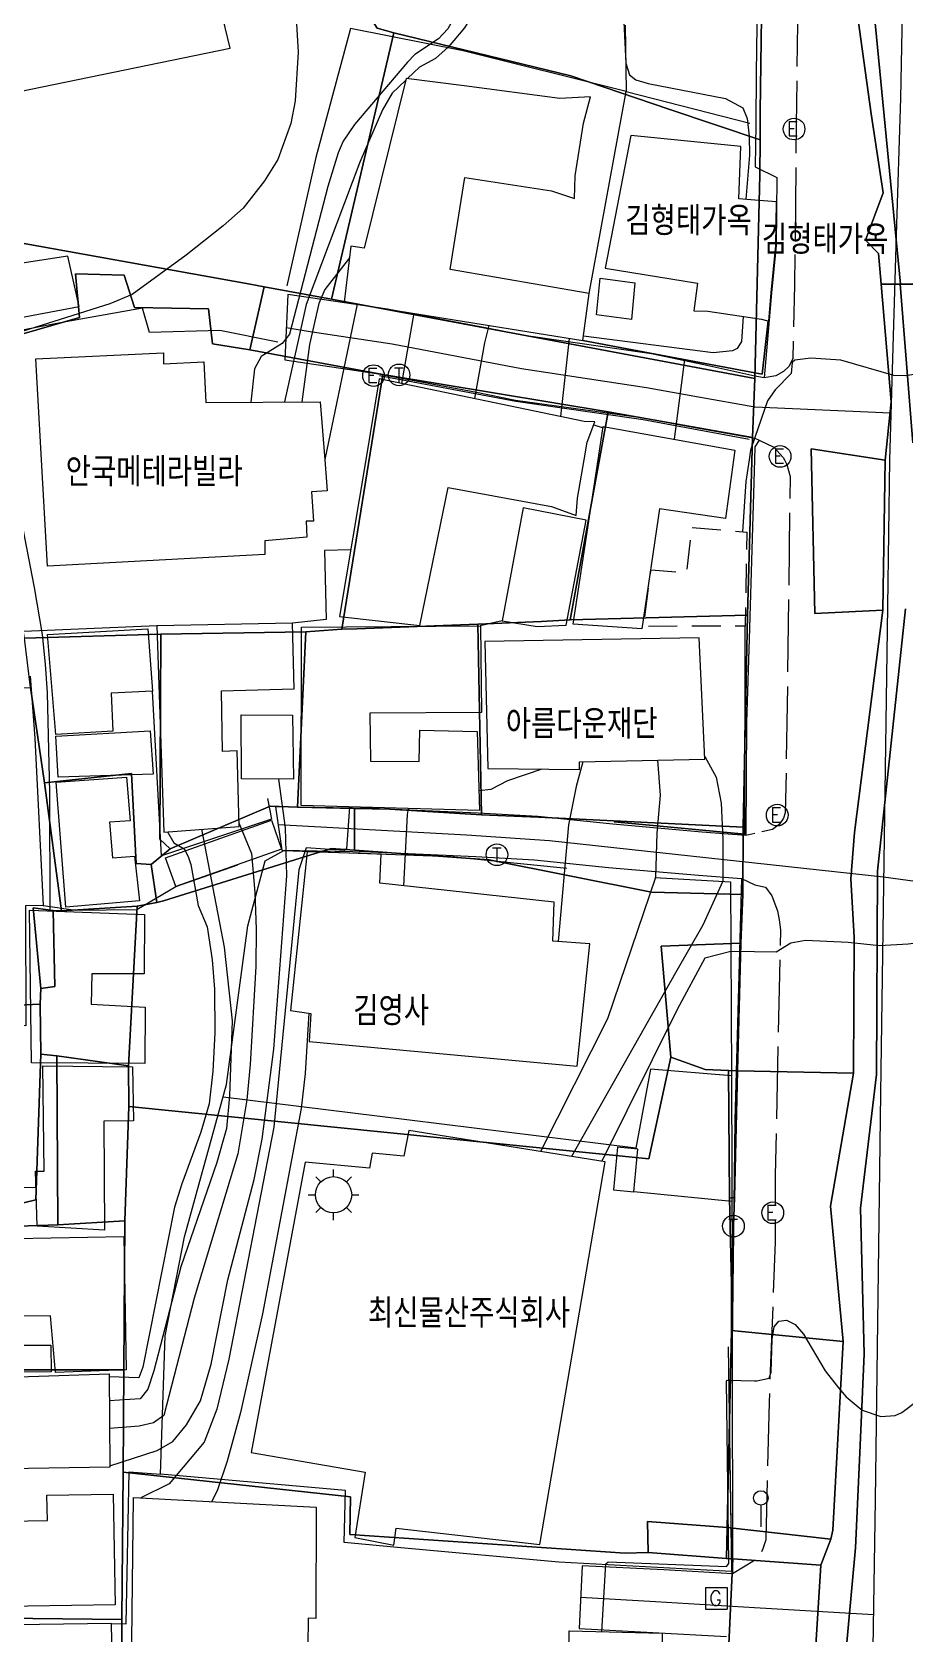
# Model space of a CAD drawing. Header units: feet. Extents: x 197796 to 199821, y 552499 to 555392.
# Drawn here: x 198625.1 to 198685.5, y 553612.5 to 553723.2 of the extents above; entities that cross this region are included whole.
import ezdxf

# ---------------------------------------------------------------- set-up
doc = ezdxf.new("R2010")
doc.units = ezdxf.units.FT
doc.header["$MEASUREMENT"] = 0
for name, pattern in [('ANYANG1', [11.5, 6, -1, 1, -1.5, 1, -1]), ('ANYANG2', [6, 5, -1]), ('ANYANG3', [3, 2, -1])]:
    doc.linetypes.add(name, pattern=pattern)
for name, color, linetype in [('AAA001', 7, 'CONTINUOUS'), ('AAA002', 7, 'CONTINUOUS'), ('AAA004', 7, 'ANYANG3'), ('AAA008', 7, 'CONTINUOUS'), ('AAB340', 7, 'CONTINUOUS'), ('AAC001', 7, 'CONTINUOUS'), ('AAC006', 7, 'ANYANG1'), ('AD002', 7, 'CONTINUOUS'), ('AD0022', 1, 'CONTINUOUS'), ('AE001', 1, 'ANYANG2'), ('AE150', 7, 'CONTINUOUS'), ('AEC003', 7, 'CONTINUOUS'), ('AZ0202', 7, 'CONTINUOUS'), ('AZ0203', 7, 'CONTINUOUS'), ('AZ080', 1, 'CONTINUOUS'), ('AZ0801', 7, 'CONTINUOUS'), ('AZB010', 1, 'CONTINUOUS'), ('CAA001', 7, 'CONTINUOUS'), ('CAA002', 30, 'CONTINUOUS'), ('wipco_지적', 20, 'CONTINUOUS'), ('ZC002', 7, 'CONTINUOUS')]:
    doc.layers.add(name, color=color, linetype=linetype)
doc.styles.add('GHS', font='ROMANS', dxfattribs={"bigfont": 'NGSW.shx'})
doc.styles.add('NGSW', font='ROMANS.shx', dxfattribs={"bigfont": 'NGSW.shx'})

# ---------------------------------------------------------------- blocks, each defined once
blk = doc.blocks.new('AZ0203')
at = {"layer": 'AZ0203'}
blk.add_circle((0, 0), 0.75, dxfattribs=at)
at = {"layer": 'AZ0203', "style": 'GHS'}
blk.add_text('T', height=1, dxfattribs=at).set_placement((-0.36, -0.52))
blk = doc.blocks.new('AZ0202')
at = {"layer": 'AZ0202'}
blk.add_circle((0, 0), 0.75, dxfattribs=at)
at = {"layer": 'AZ0202', "style": 'GHS'}
blk.add_text('E', height=1, dxfattribs=at).set_placement((-0.5, -0.48))
blk = doc.blocks.new('AAB340')
at = {"layer": 'AAB340'}
for points in [[(-1.24, 1.24), (-0.88, 0.88)], [(0, 1.25), (0, 1.75)], [(1.24, 1.24), (0.88, 0.88)], [(-1.75, 0), (-1.25, 0)], [(1.25, 0), (1.75, 0)], [(-0.88, -0.88), (-1.24, -1.24)], [(0.88, -0.88), (1.24, -1.24)], [(0, -1.75), (0, -1.25)]]:
    blk.add_lwpolyline(points, dxfattribs=at)
blk.add_circle((0, 0), 1.25, dxfattribs=at)
blk = doc.blocks.new('AZB010')
at = {"layer": 'AZB010'}
for points in [[(-0.76, 0.79), (0.74, 0.79)], [(-0.76, 0.79), (-0.76, -0.71)], [(0.74, 0.79), (0.74, -0.71)], [(-0.76, -0.71), (0.74, -0.71)]]:
    blk.add_lwpolyline(points, dxfattribs=at)
at = {"layer": 'AZB010', "style": 'GHS'}
blk.add_text('G', height=1, dxfattribs=at).set_placement((-0.52, -0.45))
blk = doc.blocks.new('AEC003')
at = {"layer": 'AEC003'}
blk.add_lwpolyline([(0, 1.5), (0, 0)], dxfattribs=at)
blk.add_circle((0, 2), 0.5, dxfattribs=at)

msp = doc.modelspace()

# ---------------------------------------------------------------- linework, layer by layer
at = {"layer": 'AAA001', "color": 255, "flags": 128}
for points in [[(198615.55, 553730.03), (198618.52, 553717.91), (198638.83, 553722.07), (198636.05, 553733.54), (198630.32, 553732.26), (198631.19, 553727.88), (198624.18, 553726.69), (198624.3, 553725.43), (198622.19, 553725.09), (198621.69, 553728.24), (198628.57, 553729.55), (198627.8, 553732.65)], [(198663.19, 553701.86), (198663.63, 553705.13), (198654.02, 553706.78), (198655.05, 553713.14), (198661.02, 553712.21), (198662.61, 553711.68), (198662.67, 553713.26), (198663.23, 553716.89), (198663.72, 553718.71), (198661.61, 553718.59), (198655, 553719.48), (198650.98, 553719.99), (198648.08, 553708.25), (198647.17, 553708.4), (198646.7, 553704.53)], [(198628.38, 553704.21), (198627.6, 553707.71), (198622.63, 553706.93), (198622.28, 553709.03), (198619.49, 553708.48), (198620.29, 553702.69)], [(198666.8, 553705.85), (198666.56, 553703.33), (198664.14, 553703.65), (198664.39, 553706.17)], [(198633.14, 553681.94), (198633.45, 553677.64), (198630.59, 553677.49), (198630.72, 553674.86), (198626.77, 553674.64), (198626.19, 553681.55)], [(198639.44, 553668.28), (198639.3, 553673.5), (198638.29, 553673.45), (198638.22, 553677.65), (198643.24, 553677.79), (198643.14, 553682.33), (198633.75, 553682.15), (198634.24, 553667.88)], [(198656.06, 553669.37), (198643.72, 553669.72), (198643.76, 553682.06), (198656.13, 553682.15), (198656.2, 553676.16), (198648.47, 553676.11), (198648.52, 553672.8), (198651.89, 553672.77), (198651.94, 553674.94), (198655.89, 553674.84)], [(198639.61, 553671.57), (198639.57, 553676), (198643.12, 553675.98), (198643.19, 553671.54)], [(198633.49, 553671.89), (198626.94, 553671.69), (198626.78, 553674.52), (198633.29, 553674.89)], [(198631.91, 553668.66), (198630.47, 553668.57), (198630.68, 553666.1), (198632.2, 553666.23), (198632.55, 553663.14), (198627.46, 553662.69), (198626.79, 553671.33), (198631.66, 553671.68)], [(198662.8, 553651.7), (198663.67, 553660.16), (198661.11, 553660.35), (198661.21, 553663.04), (198649.16, 553664.36), (198649.25, 553666.36), (198644.15, 553666.52), (198643, 553655.56), (198644.39, 553655.35), (198644.29, 553653.41)], [(198632.92, 553651.88), (198625.08, 553651.93), (198624.96, 553662.48), (198632.91, 553662.18), (198632.88, 553658.1), (198629.25, 553658.1), (198629.22, 553656), (198632.94, 553655.79)], [(198625.47, 553640.64), (198625.36, 553644.45), (198625.97, 553644.46), (198625.88, 553651.72), (198632.08, 553651.66), (198632.14, 553647.93), (198630.09, 553647.9), (198630.14, 553640.36)], [(198616.52, 553630.42), (198616.38, 553639.65), (198631.46, 553639.93), (198631.63, 553630.72), (198626.74, 553630.54), (198626.41, 553634.44), (198620.87, 553634.37), (198620.92, 553630.58)], [(198622.59, 553630.56), (198622.56, 553632.41), (198626.43, 553632.42), (198626.46, 553630.57)], [(198617.41, 553613.1), (198616.53, 553629.98), (198630.45, 553630.43), (198630.5, 553623.99), (198622.04, 553623.84), (198622.1, 553620.22), (198626.19, 553620.29), (198626.16, 553622.05), (198630.74, 553622.11), (198630.87, 553614.46), (198621.8, 553614.33), (198621.68, 553616.82), (198620.56, 553616.78), (198620.65, 553613.05)]]:
    msp.add_lwpolyline(points, close=True, dxfattribs=at)
at = {"layer": 'AAA002', "color": 255, "flags": 128}
msp.add_lwpolyline([(198645.36, 553693.63), (198645.52, 553691.48), (198644.45, 553691.41), (198644.57, 553689.38), (198644.07, 553689.38), (198644.13, 553688.27), (198641.21, 553688.02), (198641.22, 553687.07), (198626.19, 553686.26), (198625.77, 553693.63), (198625.38, 553700.6), (198634.22, 553701.01), (198634.22, 553700.26), (198637, 553700.39), (198637.14, 553697.59), (198645.05, 553697.63)], close=True, dxfattribs=at)
at = {"layer": 'AAA004', "color": 255, "flags": 128}
msp.add_lwpolyline([(198670.75, 553688.95), (198674.53, 553688.63), (198674.42, 553682.12), (198667.38, 553682.11), (198667.91, 553686.01), (198670.38, 553685.83)], close=True, dxfattribs=at)
at = {"layer": 'AAA008', "color": 255, "flags": 128}
for points in [[(198675.08, 553711.58), (198673.98, 553711.67), (198674.11, 553715.28), (198666.52, 553716.05), (198664.73, 553706.87), (198671.12, 553705.84), (198670.86, 553703.92), (198671.83, 553703.9), (198675.08, 553703.41)], [(198675.08, 553703.41), (198675.55, 553703.34), (198676.04, 553703.21), (198676.22, 553705.16), (198676.53, 553708.43), (198676.58, 553711.45), (198675.08, 553711.58)]]:
    msp.add_lwpolyline(points, dxfattribs=at)
for points in [[(198648.19, 553693.63), (198646.38, 553682.78), (198651.94, 553682.18), (198653.88, 553691.71), (198661.04, 553690.39), (198662.74, 553689.77), (198662.83, 553690.97), (198663.28, 553693.63), (198663.49, 553694.84), (198664.03, 553696.24), (198663.29, 553696.28), (198649.12, 553699.21)], [(198673.61, 553693.63), (198673.06, 553689.56), (198668.5, 553690.24), (198667.28, 553681.94), (198662.52, 553682.26), (198664.26, 553693.63), (198664.61, 553695.93), (198673.69, 553694.28)], [(198657.62, 553682.5), (198660.03, 553682.09), (198662.05, 553682.19), (198663.42, 553689.46), (198659.06, 553690.31)], [(198656.63, 553672.28), (198662.97, 553672.22), (198662.96, 553672.74), (198671.63, 553672.94), (198671.23, 553681.32), (198656.41, 553681.06)], [(198647.43, 553619.13), (198650.13, 553618.6), (198650.3, 553619.76), (198660.23, 553618.64), (198664.73, 553645.09), (198651.18, 553647.27), (198650.83, 553645.48), (198648.64, 553645.7), (198648.46, 553644.65), (198644, 553645.07), (198640.27, 553625.01), (198648.15, 553623.65)], [(198631.95, 553606.05), (198632.14, 553621.9), (198644.76, 553621.22), (198644.74, 553613.52), (198644.2, 553613.54), (198644.12, 553605.81)], [(198662.03, 553597.51), (198662.24, 553612.67), (198668.67, 553612.51), (198668.56, 553597.45)]]:
    msp.add_lwpolyline(points, close=True, dxfattribs=at)
at = {"layer": 'AAC001', "color": 255, "flags": 128}
for points in [[(198666.11, 553723.67), (198666.18, 553719.08), (198654.92, 553721.9), (198647.14, 553723.45), (198644.75, 553714.53), (198642.74, 553705.66)], [(198663.63, 553705.13), (198666.18, 553719.08)], [(198666.18, 553719.08), (198674.74, 553716.9)], [(198642.12, 553701.75), (198638.11, 553702.56), (198633.24, 553702.43), (198632.75, 553704.1), (198627.2, 553703.11), (198620.37, 553701.81)], [(198676.01, 553703.22), (198675.59, 553699.54), (198675.08, 553699.64)], [(198675.08, 553699.64), (198663.19, 553701.86)], [(198649.15, 553699.46), (198658.57, 553697.67), (198667.37, 553696.4), (198674.68, 553695.06)], [(198647.15, 553687.4), (198645.33, 553687.35), (198645.45, 553682.58), (198643.14, 553682.33)], [(198633.75, 553682.15), (198624.55, 553681.75)], [(198657.62, 553682.5), (198656.1, 553682.15)], [(198624.99, 553678.66), (198625.31, 553674.39), (198625.89, 553662.82), (198624.68, 553662.79), (198624.69, 553654.49), (198592.38, 553655.43), (198592.22, 553667.57), (198592.2, 553675.01)], [(198641.39, 553670.21), (198641.68, 553668.79), (198634.08, 553666.24), (198633.45, 553677.64)], [(198674.38, 553667.74), (198665.37, 553668.6)], [(198673.25, 553632.3), (198673.47, 553616.78), (198661.53, 553617.41), (198650.86, 553618.38), (198646.7, 553618.78), (198646.79, 553622.38), (198634, 553623.51), (198634.32, 553633.06), (198635.66, 553639.91), (198638.57, 553650.44), (198640.03, 553661.4), (198641.24, 553665.91), (198642.53, 553666.62), (198654.1, 553666.2), (198662.09, 553665.4)], [(198625.89, 553662.82), (198628.12, 553662.5), (198632.37, 553662.53), (198635.07, 553664.12), (198639.34, 553665.63)], [(198668.18, 553664.76), (198673.41, 553664.46), (198673.46, 553651.04), (198667.88, 553651.5), (198666.86, 553646.05), (198648.99, 553648.24), (198638.33, 553649.56)], [(198673.46, 553651.04), (198673.51, 553637.57)], [(198630.62, 553613.17), (198631.64, 553613.15), (198631.84, 553623.66), (198634, 553623.51)], [(198643.62, 553553.55), (198642.33, 553555.09), (198639.78, 553559.57), (198638.06, 553563.62), (198634.41, 553573.34), (198631.56, 553579.74), (198632.26, 553579.69), (198631.11, 553584.86), (198630.41, 553591.73), (198630.6, 553593.03), (198630.79, 553604.67), (198630.62, 553613.17), (198620.65, 553613.05)]]:
    msp.add_lwpolyline(points, dxfattribs=at)
at = {"layer": 'AAC006', "color": 255, "flags": 128}
msp.add_lwpolyline([(198673.25, 553632.3), (198673.47, 553616.78)], dxfattribs=at)
at = {"layer": 'AD002', "color": 255, "flags": 128}
for points in [[(198685.63, 553743.5), (198685.15, 553718.63), (198684.86, 553709.18), (198684.38, 553693.62), (198684.24, 553683.49), (198683.77, 553649.85), (198683.39, 553621.71), (198683.18, 553607.11), (198682.86, 553583.38), (198682.61, 553569.81), (198682.33, 553553.98), (198681.94, 553532.63), (198681.67, 553517.4), (198681.31, 553497.81), (198680.72, 553481.64), (198680.05, 553463.48), (198679.14, 553438.65), (198678.53, 553422.12), (198677.56, 553391.51), (198677.29, 553383.25)], [(198675.08, 553697.26), (198671.2, 553697.96), (198667.59, 553698.61), (198658.95, 553699.91), (198650.01, 553701.61), (198644.36, 553702.47), (198642.7, 553702.74)], [(198684.47, 553696.84), (198675.08, 553697.26)], [(198675.08, 553665.74), (198660.88, 553667.29), (198655.16, 553667.68), (198642.14, 553668.39)], [(198741.23, 553665.22), (198736.35, 553664.98), (198733.21, 553664.81), (198716.16, 553663.58), (198709.46, 553663.17), (198699.84, 553663.06), (198693.71, 553663.43), (198683.98, 553664.77), (198675.08, 553665.74)], [(198663.04, 553615), (198668.22, 553614.69), (198675.07, 553614.29)], [(198675.07, 553614.29), (198683.28, 553613.8)]]:
    msp.add_lwpolyline(points, dxfattribs=at)
at = {"layer": 'AD0022', "color": 255, "flags": 128}
for points in [[(198675.09, 553771.57), (198675.54, 553764.21), (198676.39, 553751.95), (198675.92, 553746.28), (198675.53, 553735.84), (198675.26, 553728.61), (198675.25, 553725.26), (198675.18, 553720.35), (198675.14, 553716.82), (198675.11, 553713.88), (198676.6, 553713.14), (198676.55, 553708.43), (198676.24, 553705.16), (198675.72, 553699.28), (198675.08, 553699.4)], [(198675.08, 553699.4), (198671.55, 553700.19), (198667.95, 553700.94), (198659.3, 553702.19), (198656.7, 553702.71), (198649.69, 553704.03), (198642.8, 553705.05), (198642.59, 553700.53), (198648.94, 553699.6), (198655.84, 553698.29), (198658.54, 553697.75), (198667.23, 553696.54), (198670.83, 553695.89), (198675.08, 553695.13)], [(198675.08, 553695.13), (198675.39, 553694.99), (198675.08, 553694.52)], [(198675.08, 553694.52), (198675.05, 553693.63), (198674.7, 553681.22), (198674.5, 553675.49), (198674.45, 553667.66), (198671.43, 553667.89), (198665.26, 553668.44), (198660.08, 553668.96), (198655.96, 553669.19), (198648.61, 553669.53), (198641.96, 553669.64), (198642.38, 553666.63), (198648.51, 553666.53), (198655.81, 553666.19), (198659.85, 553665.97), (198664.98, 553665.45), (198671.18, 553664.9), (198674.17, 553664.67), (198673.7, 553647.98), (198673.51, 553632.51), (198673.54, 553616.62), (198668.8, 553616.89), (198663.14, 553617.16), (198662.93, 553612.84), (198673.13, 553612.27)]]:
    msp.add_lwpolyline(points, dxfattribs=at)
at = {"layer": 'AE001', "color": 255, "flags": 128}
for points in [[(198678.41, 553831.79), (198679.6, 553831.32), (198680.15, 553830.69), (198680.58, 553829.86), (198680.78, 553829.23), (198680.96, 553828.05), (198680.91, 553823.82), (198680.42, 553820.38), (198679.22, 553815.83), (198677.67, 553810.44), (198675.92, 553802.59), (198675.73, 553801.55), (198675.62, 553799.26), (198675.56, 553790.12), (198675.7, 553788.45), (198677.31, 553779.94), (198677.61, 553778.19), (198677.59, 553771.72), (198678.04, 553764.37), (198678.89, 553751.97), (198678.79, 553749.92), (198678.72, 553746.17), (198678.06, 553728.55), (198678.05, 553725.24), (198677.98, 553720.31), (198677.94, 553716.79), (198677.83, 553705.7), (198677.7, 553700.6), (198677.43, 553700.08), (198677.06, 553699.72), (198676.53, 553699.43), (198675.72, 553699.28)], [(198675.39, 553694.99), (198676.39, 553694.49), (198677.05, 553693.78), (198677.13, 553693.63), (198677.29, 553693.3), (198677.52, 553692.46), (198677.3, 553675.43), (198677.19, 553669.22), (198677.06, 553668.84), (198676.77, 553668.41), (198676.31, 553668.06), (198675.08, 553667.79)], [(198675.08, 553667.79), (198674.45, 553667.66)], [(198674.17, 553664.67), (198675.08, 553664.25)], [(198675.08, 553664.25), (198675.81, 553664.07), (198676.25, 553663.49), (198676.64, 553662.45), (198676.77, 553661.83), (198676.85, 553661.13), (198676.49, 553644.18), (198676.49, 553639.53), (198676.07, 553628.48), (198675.85, 553618.97), (198675.83, 553618.89), (198675.64, 553618.35), (198675.35, 553617.7), (198675.07, 553617.53)], [(198675.07, 553617.53), (198673.54, 553616.62)]]:
    msp.add_lwpolyline(points, dxfattribs=at)
at = {"layer": 'AE150', "color": 255, "flags": 128}
for points in [[(198635.07, 553664.12), (198634.35, 553666.12), (198641.67, 553668.72), (198642.37, 553666.71)], [(198666.72, 553643.02), (198666.99, 553645.98), (198665.58, 553646.11), (198665.31, 553643.15)]]:
    msp.add_lwpolyline(points, close=True, dxfattribs=at)
at = {"layer": 'AZ080', "color": 255, "flags": 128}
for points in [[(198675.08, 553699.64), (198675.59, 553699.54), (198676.01, 553703.22)], [(198663.19, 553701.86), (198675.08, 553699.64)], [(198649.15, 553699.46), (198658.57, 553697.67), (198667.37, 553696.4), (198674.68, 553695.06)]]:
    msp.add_lwpolyline(points, dxfattribs=at)
at = {"layer": 'AZ0801', "color": 255, "flags": 128}
for points in [[(198665.37, 553668.6), (198674.38, 553667.74), (198674.42, 553682.12)], [(198666.86, 553646.05), (198648.99, 553648.24), (198638.33, 553649.56)], [(198673.5, 553642.35), (198666.72, 553643.02)]]:
    msp.add_lwpolyline(points, dxfattribs=at)
at = {"layer": 'CAA001', "color": 255, "flags": 128}
for points, elevation in [([(198642.39, 553736.16), (198642.46, 553731.73), (198643.32, 553725.33), (198643.52, 553721.8), (198643.31, 553718.43), (198643.01, 553716.87), (198642.11, 553714.38), (198641.19, 553712.91), (198639.71, 553711.03), (198638.34, 553709.8), (198635.78, 553707.77), (198632.04, 553705.04), (198630.51, 553704.41), (198622.74, 553701.96), (198622.36, 553701.71), (198622.24, 553701.47), (198622.55, 553698.94), (198623.57, 553693.63), (198625.27, 553684.8), (198625.82, 553681.54), (198626.04, 553679.5), (198626.18, 553677.52), (198626.33, 553670.63), (198626.36, 553662.43)], 60), ([(198654.93, 553726.52), (198654.75, 553725.53), (198654.18, 553723.99), (198653.87, 553723.41), (198653.21, 553722.73), (198651.59, 553721.64), (198651.07, 553721.12), (198647.42, 553716.8), (198646.64, 553715.65), (198646.29, 553714.84), (198645.58, 553712.51), (198642.91, 553702.3), (198642.42, 553701.67), (198640.97, 553700.76), (198640.51, 553699.92), (198640.25, 553697.61)], 55), ([(198665.95, 553725.31), (198666.17, 553721.04), (198666.42, 553720.23), (198666.86, 553719.88), (198667.7, 553719.64), (198673.06, 553718.59), (198674.25, 553717.96), (198674.55, 553717.22), (198674.69, 553715.99), (198674.71, 553714.69), (198674.46, 553711.63)], 50), ([(198656.69, 553702.91), (198656.39, 553701.71), (198655.71, 553697.85)], 50), ([(198674.28, 553703.53), (198674.15, 553701.8), (198673.87, 553701.32), (198673.53, 553701.15), (198672.21, 553701.02), (198663.23, 553702.18)], 50), ([(198663.95, 553696.03), (198664.6, 553695.84)], 50), ([(198660.37, 553672.24), (198657.98, 553671.42), (198656.83, 553670.84), (198656.02, 553670.73)], 50), ([(198651.12, 553669.51), (198651.06, 553669.11), (198650.79, 553664.18)], 50), ([(198634.49, 553667.9), (198634.93, 553667.15), (198635.64, 553666.73), (198635.92, 553666.2), (198636.11, 553665.64), (198636.62, 553662.82), (198637.22, 553661.34), (198637.58, 553659.05), (198637.73, 553657.02), (198637.76, 553654.02), (198637.62, 553651.35), (198637.36, 553649.11), (198636.79, 553647.14), (198635.47, 553643.58), (198634.98, 553641.97), (198632.78, 553630.91), (198632.51, 553630.17), (198630.45, 553630.23)], 55), ([(198644.25, 553655.37), (198644.01, 553651.21), (198643.73, 553648.77), (198641.05, 553634.58), (198639.54, 553627.77), (198638.62, 553624.41), (198637.95, 553622.41), (198637.56, 553621.61)], 50), ([(198675.07, 553629.96), (198675.21, 553629.96), (198676.07, 553630.15), (198676.21, 553630.56), (198676.28, 553632.83), (198676.41, 553633.69), (198676.73, 553634.09), (198677.26, 553634.14), (198677.86, 553633.86), (198678.44, 553633.17), (198679.95, 553630.64), (198680.87, 553629.46), (198681.4, 553628.86), (198682.49, 553627.93), (198683.78, 553627.49), (198684.77, 553627.57), (198685.25, 553627.77), (198687.41, 553629.4)], 45), ([(198664.51, 553612.61), (198664.78, 553617.3), (198664.95, 553617.44), (198673.12, 553617.11), (198673.29, 553617.33), (198673.12, 553629.96), (198673.17, 553630), (198675.07, 553629.96)], 45)]:
    msp.add_lwpolyline(points, dxfattribs=dict(at, elevation=elevation))
at = {"layer": 'CAA002', "color": 255, "flags": 128}
for points, elevation in [([(198656.27, 553725.52), (198655.01, 553723.48), (198653.92, 553722.17), (198653.02, 553721.36), (198651.9, 553720.77), (198651.08, 553719.98)], 54), ([(198650.94, 553719.84), (198650.02, 553718.96), (198649.35, 553717.81), (198647.78, 553714.21), (198644.07, 553704.36), (198642.58, 553697.62)], 54), ([(198647.07, 553707.58), (198645.36, 553705.4), (198644.96, 553704.43), (198644.31, 553701.6), (198643.77, 553697.62)], 53), ([(198647.6, 553704.38), (198645.36, 553693.64)], 52), ([(198651.52, 553703.75), (198650.66, 553698.89)], 51), ([(198662.25, 553702.01), (198661.64, 553696.62)], 49), ([(198670.21, 553700.55), (198669.51, 553695.04)], 48), ([(198696.28, 553697.18), (198696.01, 553699.74), (198695.76, 553700.23), (198695.36, 553700.43), (198693.93, 553700.32), (198690.45, 553700.47), (198689.01, 553700.26), (198687.02, 553699.69), (198685.51, 553699.43), (198684.68, 553699.46), (198681.03, 553700.52), (198678.96, 553700.65), (198677.84, 553700.52), (198677.67, 553700.34), (198677.59, 553699.58), (198676.49, 553698.47), (198675.95, 553697.7), (198675.08, 553695.17)], 47), ([(198675.08, 553695.17), (198674.78, 553694.3), (198674.68, 553693.63), (198674.45, 553692.12), (198674.24, 553688.65)], 47), ([(198668.35, 553672.86), (198668.55, 553670.44), (198668.32, 553667.81), (198668.21, 553664.76), (198664.91, 553654.99), (198660.27, 553645.81)], 48), ([(198663.19, 553672.75), (198662.74, 553671.05), (198662.2, 553668.39), (198661.48, 553660.32)], 49), ([(198671.62, 553673.12), (198672.4, 553671.68), (198672.76, 553669.89), (198672.86, 553667.39), (198672.87, 553664.49), (198671.49, 553661.45), (198669.59, 553658.16), (198662.42, 553645.46)], 47), ([(198630.5, 553624.08), (198633.77, 553625.13), (198634.86, 553625.75), (198635.81, 553626.92), (198636.76, 553628.57), (198637.5, 553631.11), (198638.67, 553636.94), (198640.49, 553643.88), (198641.03, 553646.67), (198641.84, 553652.89), (198642.73, 553664.87), (198642.65, 553668.18), (198642.18, 553671.55)], 52), ([(198647.07, 553669.62), (198646.86, 553666.72), (198646.69, 553666.62), (198644.08, 553666.8), (198643.56, 553665.28), (198641.84, 553647.5), (198638.72, 553631.45), (198637.9, 553628), (198637.02, 553625.72), (198634.61, 553622.83), (198632.65, 553621.87)], 51), ([(198639.43, 553668.53), (198640.3, 553666.4), (198640.53, 553663.72), (198640.62, 553661.17), (198640.6, 553658.59), (198640.2, 553651.82), (198639.97, 553649.37), (198639.36, 553645.64), (198636.34, 553635.68), (198634.23, 553627.55), (198633.52, 553627.06), (198632.53, 553626.81), (198630.48, 553626.65)], 53), ([(198636.85, 553668.08), (198638.4, 553659.93), (198638.97, 553654.85), (198638.78, 553649.65), (198638.56, 553647.39), (198637.91, 553645.04), (198635.4, 553637.84), (198633.54, 553630.64), (198633.12, 553629.37), (198632.59, 553628.72), (198630.46, 553628.57)], 54), ([(198675.07, 553659.61), (198673.43, 553659.63), (198671.62, 553659.17), (198669.72, 553655.63), (198664.51, 553645.13)], 46), ([(198693.33, 553660.25), (198691.86, 553660.19), (198687.67, 553660.39), (198685.67, 553660.13), (198683.7, 553660.03), (198681.54, 553660.26), (198678.59, 553660.39), (198677.57, 553660.21), (198676.56, 553659.59), (198675.07, 553659.61)], 46), ([(198625.39, 553643.33), (198615.06, 553643.06), (198613.1, 553642.9), (198608.46, 553642.08), (198597.12, 553641.78)], 57)]:
    msp.add_lwpolyline(points, dxfattribs=dict(at, elevation=elevation))
at = {"layer": 'wipco_지적', "color": 20}
for points in [[(198688.92, 553705.76), (198685.16, 553705.76), (198683.02, 553727.63), (198684.84, 553738.83), (198684.74, 553744.57), (198681.14, 553755.05), (198677.6, 553772.37), (198674.95, 553793.66), (198674.5, 553797.8), (198684.15, 553838.25), (198689.65, 553836.84)], [(198682, 553725.73), (198683.13, 553717.54), (198683.96, 553712.07), (198682.72, 553708.8), (198683.64, 553707.89), (198683.82, 553705.76), (198684.5, 553697.64), (198684.09, 553693.6), (198678.97, 553694.39), (198679.24, 553683), (198683.93, 553683.23), (198681.96, 553667.85), (198681.71, 553664.65), (198681.94, 553660.63), (198681.9, 553651.23), (198673.89, 553651.38), (198674.11, 553660.2), (198674.25, 553663.58), (198674.27, 553668.22), (198674.58, 553682.88), (198674.92, 553695.16), (198675.09, 553699.25), (198675.42, 553713.32), (198675.45, 553715.74), (198675.46, 553717.7), (198675.62, 553729.15)], [(198683.02, 553727.63), (198685.16, 553705.76), (198685.13, 553705.76), (198683.82, 553705.76), (198683.64, 553707.89), (198682.72, 553708.8), (198683.96, 553712.07), (198683.13, 553717.54), (198682, 553725.73)], [(198678.9, 553605.39), (198679.65, 553617.22), (198680.34, 553619.01), (198680.48, 553619.64), (198681.19, 553632.68), (198680.32, 553642.03), (198681.9, 553651.23), (198681.94, 553660.63), (198681.71, 553664.65), (198681.96, 553667.85), (198683.93, 553683.23), (198684.09, 553693.6), (198684.5, 553697.64), (198683.82, 553705.76), (198683.82, 553705.76), (198685.13, 553705.76), (198686.01, 553694.8)], [(198686.01, 553694.8), (198685.13, 553705.76), (198688.92, 553705.76)], [(198690.22, 553505.76), (198685.1, 553505.76), (198684.9, 553519.2), (198682.4, 553534.41), (198681.24, 553542.4), (198680.07, 553545.51), (198679.17, 553573.18), (198679.27, 553588.25), (198682.04, 553618.41), (198682.34, 553624.97), (198682.64, 553631.83), (198682.39, 553641.9), (198683.49, 553651.14), (198683.56, 553665.18), (198685.5, 553683.31)], [(198685.5, 553683.31), (198683.56, 553665.18), (198683.49, 553651.14), (198682.39, 553641.9), (198682.64, 553631.83), (198682.34, 553624.97), (198682.04, 553618.41), (198679.27, 553588.25)]]:
    msp.add_lwpolyline(points, dxfattribs=at)
for points in [[(198675.86, 553739.68), (198675.62, 553729.15), (198675.46, 553717.7), (198675.45, 553715.74), (198669.2, 553717.83), (198662.37, 553720.17), (198650.14, 553723.13), (198648.97, 553723.46), (198646.55, 553727.34), (198641.76, 553733.54), (198639.5, 553736.19), (198639.42, 553736.27), (198639.48, 553739.76), (198639.56, 553743.14), (198639.62, 553743.71), (198642.64, 553744.57), (198644.78, 553743.38), (198649.76, 553745.65), (198654.54, 553746.07), (198656.42, 553746.22), (198659.33, 553743), (198668.02, 553740.03), (198668.17, 553739.89), (198675.86, 553739.68)], [(198620.71, 553744.65), (198626.69, 553740.5), (198627.37, 553739.9), (198638.29, 553734.49), (198639.5, 553736.19), (198641.76, 553733.54), (198646.55, 553727.34), (198648.97, 553723.46), (198650.14, 553723.13), (198645.83, 553704.73), (198641.16, 553705.58), (198640.2, 553705.76), (198617.12, 553709.92), (198616.55, 553713.17), (198615.38, 553723.03), (198614.65, 553730.53), (198614.66, 553731.65), (198620.03, 553743.1), (198620.71, 553744.65)], [(198650.14, 553723.13), (198662.37, 553720.17), (198669.2, 553717.83), (198675.45, 553715.74), (198675.42, 553713.32), (198675.09, 553699.25), (198645.83, 553704.73), (198650.14, 553723.13)], [(198617.12, 553709.92), (198640.2, 553705.76), (198641.16, 553705.58), (198640.19, 553701.22), (198637.6, 553701.64), (198637.33, 553704.06), (198632.21, 553704.15), (198631.5, 553706.38), (198628.14, 553706.48), (198628.41, 553703.46), (198621.6, 553701.51), (198622.91, 553692.4), (198620.52, 553691.95), (198617.12, 553709.92)], [(198649.37, 553699.52), (198646.53, 553681.92), (198644.05, 553681.74), (198634.02, 553681.56), (198624.61, 553681.3), (198624.06, 553684.61), (198622.91, 553692.4), (198621.6, 553701.51), (198628.41, 553703.46), (198628.14, 553706.48), (198631.5, 553706.38), (198632.21, 553704.15), (198637.33, 553704.06), (198637.6, 553701.64), (198640.19, 553701.22), (198649.37, 553699.52)], [(198641.16, 553705.58), (198645.83, 553704.73), (198675.09, 553699.25), (198674.92, 553695.16), (198664.95, 553696.94), (198649.37, 553699.52), (198640.19, 553701.22), (198641.16, 553705.58)], [(198664.95, 553696.94), (198662.33, 553682.57), (198660.34, 553682.44), (198655.93, 553682.26), (198647.57, 553681.95), (198646.53, 553681.92), (198649.37, 553699.52), (198664.95, 553696.94)], [(198674.92, 553695.16), (198674.58, 553682.88), (198662.33, 553682.57), (198664.95, 553696.94), (198674.92, 553695.16)], [(198678.97, 553694.39), (198684.09, 553693.6), (198683.93, 553683.23), (198679.24, 553683), (198678.97, 553694.39)], [(198674.27, 553668.22), (198660.12, 553668.93), (198656.18, 553669.09), (198655.93, 553682.26), (198660.34, 553682.44), (198662.33, 553682.57), (198674.58, 553682.88), (198674.27, 553668.22)], [(198624.61, 553681.3), (198634.02, 553681.56), (198633.95, 553667.4), (198634.68, 553666.72), (198633.36, 553665.64), (198632.33, 553665.72), (198631.99, 553671.93), (198625.98, 553671.3), (198625.01, 553677.88), (198624.61, 553681.3)], [(198634.02, 553681.56), (198644.05, 553681.74), (198643.47, 553669.61), (198641.59, 553669.68), (198634.68, 553666.72), (198633.95, 553667.4), (198634.02, 553681.56)], [(198656.18, 553669.09), (198649.86, 553669.48), (198647.41, 553669.51), (198643.47, 553669.61), (198644.05, 553681.74), (198646.53, 553681.92), (198647.57, 553681.95), (198655.93, 553682.26), (198656.18, 553669.09)], [(198606.82, 553677.28), (198625.01, 553677.88), (198625.98, 553671.3), (198627.17, 553662.44), (198626.58, 553662.46), (198625.21, 553662.66), (198625.74, 553657.08), (198625.68, 553655.99), (198623.6, 553655.89), (198623.58, 553654.28), (198590.91, 553655.42), (198590.88, 553657.24), (198591.58, 553665.06), (198582.78, 553672.79), (198585.16, 553677.66), (198606.82, 553677.28)], [(198625.98, 553671.3), (198631.99, 553671.93), (198632.33, 553665.72), (198633.36, 553665.64), (198633.76, 553663.03), (198632.39, 553662.77), (198627.17, 553662.44), (198625.98, 553671.3)], [(198647.41, 553669.51), (198647.42, 553666.63), (198645.79, 553666.76), (198634.21, 553663.13), (198633.76, 553663.03), (198633.36, 553665.64), (198634.68, 553666.72), (198641.59, 553669.68), (198643.47, 553669.61), (198647.41, 553669.51)], [(198647.41, 553669.51), (198649.86, 553669.48), (198656.18, 553669.09), (198660.12, 553668.93), (198674.27, 553668.22), (198674.25, 553663.58), (198667.95, 553663.73), (198656.73, 553665.96), (198647.42, 553666.63), (198647.41, 553669.51)], [(198674.25, 553663.58), (198674.11, 553660.2), (198668.6, 553660.01), (198669.27, 553652.34), (198667.76, 553645.31), (198631.81, 553648.91), (198631.8, 553651.73), (198632.39, 553662.77), (198633.76, 553663.03), (198634.21, 553663.13), (198645.79, 553666.76), (198647.42, 553666.63), (198656.73, 553665.96), (198667.95, 553663.73), (198674.25, 553663.58)], [(198631.8, 553651.73), (198626.84, 553652.43), (198625.73, 553652.53), (198625.68, 553655.99), (198625.74, 553657.08), (198626.7, 553657.21), (198626.58, 553662.46), (198627.17, 553662.44), (198632.39, 553662.77), (198631.8, 553651.73)], [(198626.7, 553657.21), (198625.74, 553657.08), (198625.21, 553662.66), (198626.58, 553662.46), (198626.7, 553657.21)], [(198674.11, 553660.2), (198673.89, 553651.38), (198673.26, 553651.41), (198671.64, 553651.48), (198669.27, 553652.34), (198668.6, 553660.01), (198674.11, 553660.2)], [(198623.58, 553654.28), (198623.6, 553655.89), (198625.68, 553655.99), (198625.73, 553652.53), (198625.4, 553642.46), (198624.54, 553642.27), (198614.92, 553642.42), (198614.98, 553643.38), (198623.05, 553643.28), (198624.05, 553643.69), (198623.58, 553654.28)], [(198625.73, 553652.53), (198626.84, 553652.43), (198626.91, 553640.73), (198616.08, 553640.38), (198616.48, 553630.72), (198614.66, 553630.66), (198614.92, 553642.42), (198624.54, 553642.27), (198625.4, 553642.46), (198625.73, 553652.53)], [(198626.84, 553652.43), (198631.8, 553651.73), (198631.81, 553648.91), (198631.53, 553641.02), (198626.91, 553640.73), (198626.84, 553652.43)], [(198669.27, 553652.34), (198671.64, 553651.48), (198673.26, 553651.41), (198673.33, 553642.59), (198673.48, 553636.65), (198673.47, 553633.43), (198673.16, 553619.82), (198667.66, 553620.24), (198667.71, 553618.08), (198666.12, 553618.05), (198647.08, 553619.33), (198647.14, 553621.93), (198631.43, 553623.63), (198631.47, 553630.71), (198631.53, 553641.02), (198631.81, 553648.91), (198667.76, 553645.31), (198669.27, 553652.34)], [(198673.89, 553651.38), (198673.68, 553642.62), (198673.33, 553642.59), (198673.26, 553651.41), (198673.89, 553651.38)], [(198681.9, 553651.23), (198680.32, 553642.03), (198681.19, 553632.68), (198673.47, 553633.43), (198673.48, 553636.65), (198673.68, 553642.62), (198673.89, 553651.38), (198681.9, 553651.23)], [(198673.33, 553642.59), (198673.68, 553642.62), (198673.48, 553636.65), (198673.33, 553642.59)], [(198631.53, 553641.02), (198631.47, 553630.71), (198616.48, 553630.72), (198616.08, 553640.38), (198626.91, 553640.73), (198631.53, 553641.02)], [(198681.19, 553632.68), (198680.48, 553619.64), (198680.34, 553619.01), (198673.16, 553619.82), (198673.47, 553633.43), (198681.19, 553632.68)], [(198631.47, 553630.71), (198631.43, 553623.63), (198631.34, 553613.46), (198616.98, 553613.61), (198616.48, 553630.72), (198631.47, 553630.71)], [(198631.43, 553623.63), (198647.14, 553621.93), (198647.08, 553619.33), (198666.12, 553618.05), (198667.71, 553618.08), (198673.12, 553617.68), (198673.57, 553617.66), (198673.02, 553605.84), (198672.54, 553592.1), (198671.54, 553592.25), (198671.42, 553591.8), (198669.34, 553592.19), (198657.55, 553592.9), (198657.23, 553592.67), (198630.49, 553593.03), (198631.22, 553593.73), (198631.34, 553613.46), (198631.43, 553623.63)], [(198667.71, 553618.08), (198667.66, 553620.24), (198673.16, 553619.82), (198673.12, 553617.68), (198667.71, 553618.08)], [(198673.16, 553619.82), (198680.34, 553619.01), (198679.65, 553617.22), (198673.57, 553617.66), (198673.12, 553617.68), (198673.16, 553619.82)], [(198679.65, 553617.22), (198678.9, 553605.39), (198673.52, 553605.82), (198673.02, 553605.84), (198673.57, 553617.66), (198679.65, 553617.22)], [(198631.34, 553613.46), (198631.22, 553593.73), (198630.49, 553593.03), (198632.69, 553578.75), (198624.73, 553584.32), (198617.31, 553589.97), (198616.98, 553613.61), (198631.34, 553613.46)]]:
    msp.add_lwpolyline(points, close=True, dxfattribs=at)

# ---------------------------------------------------------------- block references
at = {"layer": 'AAB340', "color": 255}
msp.add_blockref('AAB340', (198645.97, 553642.82), dxfattribs=at)
at = {"layer": 'AEC003', "color": 255}
msp.add_blockref('AEC003', (198675.5, 553619.86), dxfattribs=at)
at = {"layer": 'AZ0202', "color": 255}
for p in [(198677.79, 553716.49), (198648.73, 553699.44), (198676.83, 553693.86), (198676.63, 553669.06), (198676.32, 553641.57)]:
    msp.add_blockref('AZ0202', p, dxfattribs=at)
at = {"layer": 'AZ0203', "color": 255}
for p in [(198650.49, 553699.49), (198657.26, 553666.32), (198673.6, 553640.65)]:
    msp.add_blockref('AZ0203', p, dxfattribs=at)
at = {"layer": 'AZB010', "color": 255}
msp.add_blockref('AZB010', (198672.44, 553614.88), dxfattribs=at)

# ---------------------------------------------------------------- texts
at = {"layer": 'ZC002', "style": 'NGSW'}
for s, p in [('김형태가옥', (198666.13, 553709.14)), ('김형태가옥', (198675.57, 553707.84)), ('안국메테라빌라', (198627.45, 553691.79)), ('아름다운재단', (198657.87, 553674.35)), ('김영사', (198647.33, 553654.52)), ('최신물산주식회사', (198648.34, 553633.63))]:
    msp.add_text(s, height=2, dxfattribs=at).set_placement(p)

doc.saveas('drawing.dxf')
